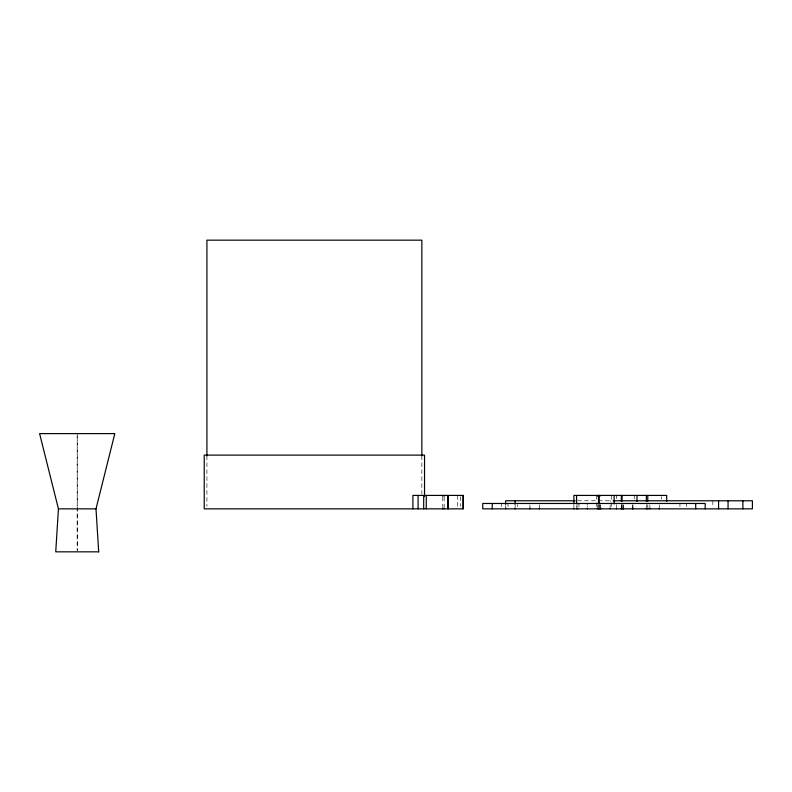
<?xml version="1.0" encoding="UTF-8"?>
<svg xmlns="http://www.w3.org/2000/svg" width="792" height="792" viewBox="0 0 792 792"><rect width="100%" height="100%" fill="white"/><g stroke="black" fill="none" stroke-linecap="round" stroke-linejoin="round"><path stroke-width="0.59" stroke-dasharray="3.96 2.97" d="M77.22 433.62L77.22 506.266L77.21 434.848M577.586 500.782L612.157 500.782M712.849 500.782L712.849 506.543M686.664 503.474L686.664 506.692M679.952 503.474L679.952 506.692M661.32 496.633L661.32 499.079M659.35 504.811L659.35 506.83M649.846 504.811L649.846 506.83M647.777 504.652L647.777 507.167M646.381 504.652L646.381 507.167M634.293 495.416L634.293 499.079M632.986 504.811L632.986 506.83M632.481 504.811L632.481 506.83M623.482 504.811L623.482 506.83M622.987 504.811L622.987 506.83M622.047 504.652L622.047 507.167M621.7 504.652L621.7 507.167M621.354 504.652L621.354 507.167M616.513 497.089L616.513 498.772M616.513 504.652L616.513 507.167M611.434 495.416L611.434 501.514M611.434 502.742L611.434 506.405M610.187 500.782L610.187 501.791M610.187 504.811L610.117 506.83M600.623 504.811L600.623 506.83M599.97 504.652L599.97 507.167M599.188 504.652L599.188 507.167M598.495 504.652L598.495 507.167M597.366 504.652L597.366 507.167M596.693 495.416L596.693 501.514M596.693 502.742L596.693 506.405M587.327 505.821L587.327 506.83M578.982 503.088L578.982 506.543M577.823 505.821L577.823 506.83M576.576 505.484L576.576 507.167M573.903 504.652L573.903 507.167M539.431 504.811L539.431 506.83M529.937 504.811L529.937 507.236M517.493 504.544L517.493 506.692M515.097 504.811L515.097 506.83M507.999 503.474L507.999 506.692M505.603 505.623L505.603 507.236M501.277 503.474L501.277 506.692M460.607 496.633L460.607 506.405M457.707 495.416L457.707 506.405M444.163 497.089L444.163 507.167M442.768 497.089L442.768 507.167M421.859 455.845L421.859 494.06M206.92 455.845L206.92 506.385M77.22 507.504L77.22 550.598L77.21 507.504"/><path stroke-width="1.19" d="M98.693 551.836L96 508.85L114.81 433.62L39.6 433.62L58.43 508.85L55.737 551.836L98.713 551.836M575.111 500.782L505.603 500.782L505.603 504.316M613.127 500.782L752.4 500.782L752.4 508.85L482.744 508.85L482.744 503.474L705.207 503.474L705.207 508.85M58.41 508.85L96.02 508.85M742.896 500.782L742.896 508.85M728.066 500.782L728.066 508.85M718.572 500.782L718.572 508.85M695.703 503.474L695.703 508.85M666.686 501.514L666.686 495.416L573.903 495.416L573.903 503.811M659.35 507.84L659.35 508.85M649.846 507.84L649.846 508.85M647.777 495.416L647.777 501.287M647.777 508.009L647.777 508.85M646.381 495.416L646.381 501.287M646.381 508.009L646.381 508.85M636.986 495.416L636.986 501.514M632.986 507.84L632.986 508.85M632.481 507.84L632.481 508.85M623.482 507.84L623.482 508.85M622.987 507.84L622.987 508.85M622.047 495.416L622.047 501.287M622.047 508.009L622.047 508.85M621.7 495.416L621.7 496.247M621.7 508.009L621.7 508.85M621.354 495.416L621.354 501.287M621.354 508.009L621.354 508.85M616.513 495.416L616.513 496.247M616.513 508.009L616.513 508.85M614.117 495.416L614.117 503.959M610.187 507.84L610.117 508.85M600.683 507.84L600.623 508.85M599.97 495.416L599.97 496.247M599.97 508.009L599.97 508.85M599.188 495.416L599.188 503.811M599.188 508.009L599.188 508.85M598.495 495.416L598.495 503.811M598.495 508.009L598.495 508.85M597.366 495.416L597.366 496.247M597.366 508.009L597.366 508.85M587.327 503.474L587.327 504.148M587.327 508.177L587.327 508.85M577.823 503.474L577.823 504.148M577.823 508.177L577.823 508.85M576.576 495.416L576.576 503.811M576.576 508.009L576.576 508.85M573.903 508.009L573.903 508.85M539.431 507.84L539.431 508.85M529.937 507.84L529.937 508.85M515.097 500.782L515.097 504.237M515.097 507.84L515.097 508.85M505.603 507.84L505.603 508.85M492.238 503.474L492.238 508.85M463.072 495.416L463.072 508.85M448.361 495.416L448.361 508.85M447.658 495.416L447.658 508.85M444.163 495.416L444.163 496.247M444.163 508.009L444.163 508.85M442.768 495.416L442.768 496.247M442.768 508.009L442.768 508.85M426.274 495.416L426.274 508.85M424.542 496.633L424.542 455.113L204.227 455.113L204.227 508.85L463.29 508.85L463.29 495.416L412.899 495.416L412.899 508.85M423.68 495.416L423.68 508.85M421.859 455.845L421.859 240.164L206.92 240.164L206.92 455.845M418.087 495.416L418.087 508.85"/></g></svg>
